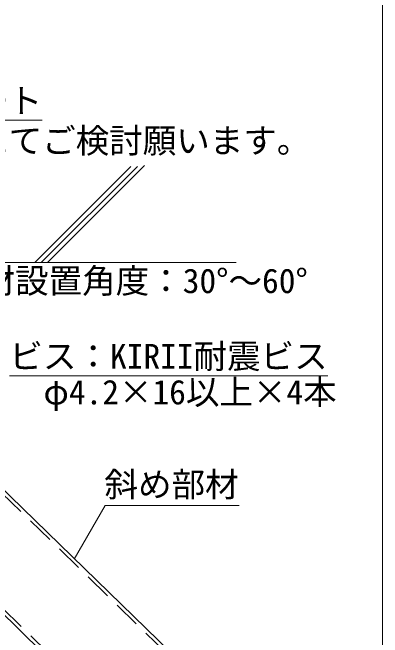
# Model space of a CAD drawing. Units: millimetres on the paper, enlarged 40 times, with parts at other scales. Extents: x -7800 to 7800, y -5578 to 5485.
# Drawn here: x -740 to -78, y -1219 to -100 of the extents above; entities that cross this region are included whole.
import ezdxf
from ezdxf.enums import TextEntityAlignment as Align

# ---------------------------------------------------------------- set-up
doc = ezdxf.new("R2010")
doc.units = ezdxf.units.MM
doc.header["$LTSCALE"] = 40
doc.linetypes.add('DASHED1', pattern=[1.8, 1.2, -0.6])
for name, color, linetype, lineweight in [('1-4_斜め部材', 3, 'Continuous', 18), ('1-6_文字', 7, 'Continuous', 18), ('1-9_躯体', 4, 'DASHED1', 9), ('F-2_太線１', 3, 'Continuous', 18)]:
    doc.layers.add(name, color=color, linetype=linetype, lineweight=lineweight)
doc.styles.add('ＭＳ ゴシック', font='')
doc.styles.get('ＭＳ ゴシック').set_extended_font_data('MS Gothic')

msp = doc.modelspace()

# ---------------------------------------------------------------- linework, layer by layer
at = {"layer": '1-4_斜め部材', "color": 4, "linetype": 'DASHED1', "lineweight": 9}
for p, q in [((-966.41, -759.06), (-315.79, -1391.44)), ((-1069, -864.62), (-526.99, -1391.44))]:
    msp.add_line(p, q, dxfattribs=at)
at = {"layer": '1-4_斜め部材', "color": 4, "lineweight": 9}
for p, q in [((-961.94, -754.48), (-306.61, -1391.44)), ((-1073.46, -869.21), (-536.17, -1391.44))]:
    msp.add_line(p, q, dxfattribs=at)
at = {"layer": '1-6_文字'}
for p, q in [((-1107.39, -292.62), (-687.39, -292.62)), ((-746.05, -750.21), (-176.05, -750.21)), ((-629.96, -1078.37), (-574.53, -982.35)), ((-574.53, -982.35), (-334.53, -982.35))]:
    msp.add_line(p, q, dxfattribs=at)
at = {"layer": '1-9_躯体', "linetype": 'Continuous'}
for p, q in [((-528.48, -375.36), (-700.21, -547.09)), ((-516.85, -375.05), (-688.9, -547.09)), ((-504.13, -373.64), (-677.58, -547.09)), ((-339.85, -547.09), (-1693.23, -547.09))]:
    msp.add_line(p, q, dxfattribs=at)
at = {"layer": 'F-2_太線１'}
msp.add_line((-78.18, 1696.25), (-78.18, -4783.77), dxfattribs=at)

# ---------------------------------------------------------------- texts
at = {"layer": '1-6_文字', "style": 'ＭＳ ゴシック'}
for s, p in [('天井インサート', (-1107.39, -292.62)), ('※設計者様にてご検討願います。', (-1107.39, -364.18)), ('斜め部材設置角度：30°～60°', (-975.81, -615.2)), ('ビス：KIRII耐震ビス', (-746.05, -750.21)), ('\u3000φ4.2×16以上×4本', (-745.05, -814.44)), ('斜め部材', (-575.78, -979.83))]:
    msp.add_text(s, height=43.99, dxfattribs=at).set_placement(p, align=Align.BOTTOM_LEFT)

doc.saveas('drawing.dxf')
